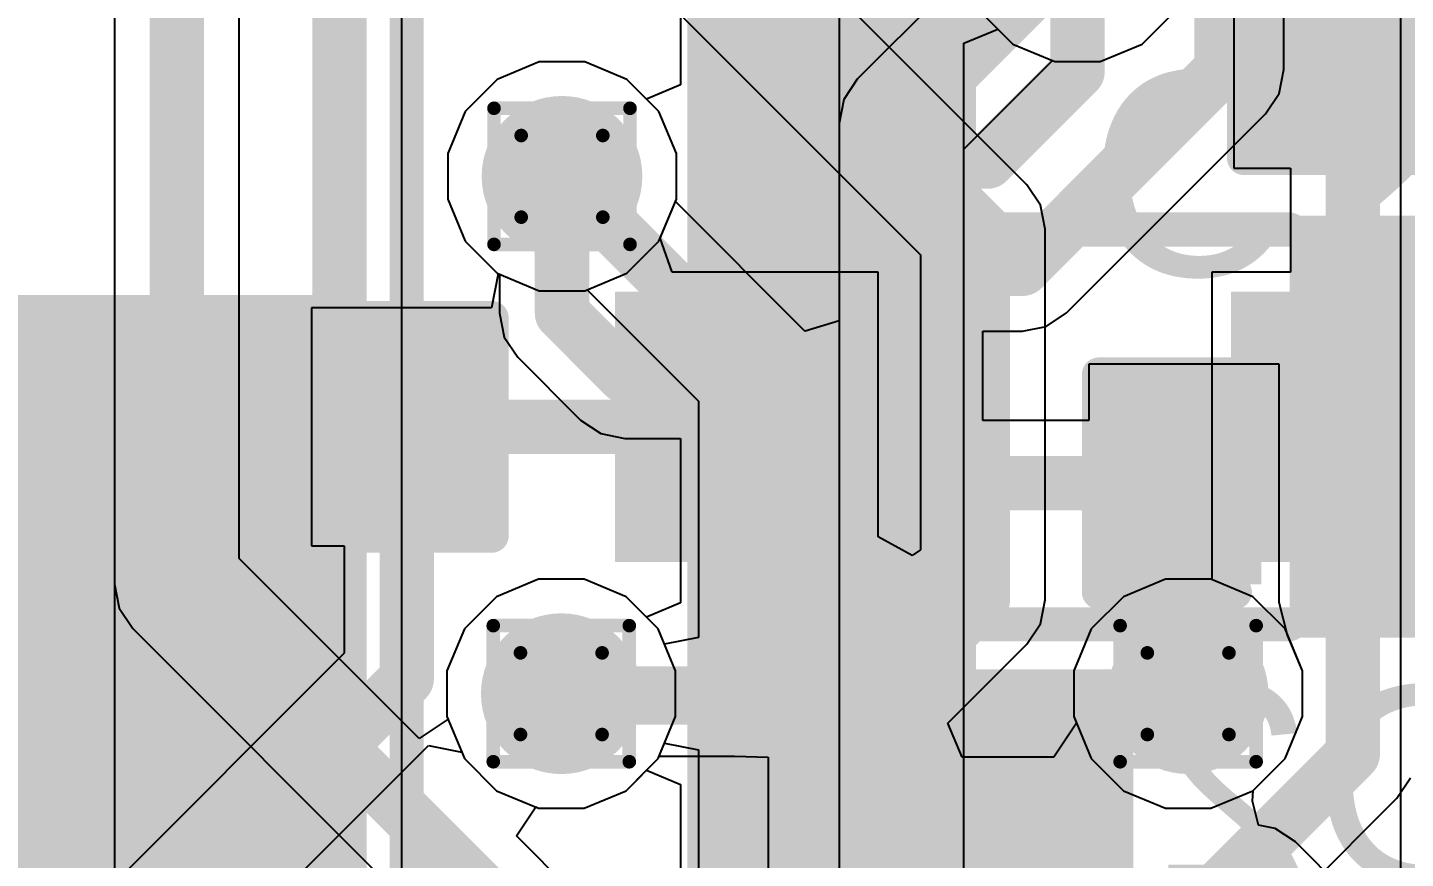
# Model space of a CAD drawing. Header units: inches. Extents: x -6 to 5433, y -4 to 5447.
# Drawn here: x 60.17 to 65.31, y 19.45 to 22.55 of the extents above; entities that cross this region are included whole.
import ezdxf

# ---------------------------------------------------------------- set-up
doc = ezdxf.new("R2010")
doc.units = ezdxf.units.IN
for name, color, linetype in [('Bottom Layer', 5, 'Continuous'), ('Bottom Overlay', 54, 'Continuous'), ('Bottom Paste', 16, 'Continuous'), ('Bottom Solder', 6, 'Continuous'), ('Dimensions', 6, 'Continuous'), ('Drill Drawing', 1, 'Continuous'), ('Ground', 16, 'Continuous'), ('Power', 76, 'Continuous'), ('Top Layer', 1, 'Continuous'), ('Top Overlay', 2, 'Continuous'), ('Top Paste', 8, 'Continuous'), ('Top Solder', 216, 'Continuous'), ('Via Holes', 16, 'Continuous')]:
    doc.layers.add(name, color=color, linetype=linetype)
doc.styles.add('Arial', font='', dxfattribs={"height": 0.2})
doc.styles.get('Arial').set_extended_font_data('Arial')

# ---------------------------------------------------------------- blocks, each defined once
blk = doc.blocks.new('QFN_56__7_7__47')
at = {"layer": 'Top Layer'}
for points in [[(-1.6, 1.6), (1.6, 1.6), (1.6, -1.6), (-1.6, -1.6)], [(-3.8755, 0.3), (-3.0005, 0.3), (-3.0005, 0.1), (-3.8755, 0.1)], [(-3.8755, -0.1), (-3.0005, -0.1), (-3.0005, -0.3), (-3.8755, -0.3)], [(-3.8755, -0.5), (-3.0005, -0.5), (-3.0005, -0.7), (-3.8755, -0.7)], [(-3.8755, -0.9), (-3.0005, -0.9), (-3.0005, -1.1), (-3.8755, -1.1)], [(-3.8755, -1.3), (-3.0005, -1.3), (-3.0005, -1.5), (-3.8755, -1.5)], [(-3.8755, -1.7), (-3.0005, -1.7), (-3.0005, -1.9), (-3.8755, -1.9)], [(-3.8755, -2.1), (-3.0005, -2.1), (-3.0005, -2.3), (-3.8755, -2.3)], [(-3.8755, -2.5), (-3.0005, -2.5), (-3.0005, -2.7), (-3.8755, -2.7)]]:
    blk.add_hatch(color=1, dxfattribs=at).paths.add_polyline_path(points)
at = {"layer": 'Top Paste'}
for points in [[(-1.6, 1.6), (1.6, 1.6), (1.6, -1.6), (-1.6, -1.6)], [(-3.8755, 0.3), (-3.0005, 0.3), (-3.0005, 0.1), (-3.8755, 0.1)], [(-3.8755, -0.1), (-3.0005, -0.1), (-3.0005, -0.3), (-3.8755, -0.3)], [(-3.8755, -0.5), (-3.0005, -0.5), (-3.0005, -0.7), (-3.8755, -0.7)], [(-3.8755, -0.9), (-3.0005, -0.9), (-3.0005, -1.1), (-3.8755, -1.1)], [(-3.8755, -1.3), (-3.0005, -1.3), (-3.0005, -1.5), (-3.8755, -1.5)], [(-3.8755, -1.7), (-3.0005, -1.7), (-3.0005, -1.9), (-3.8755, -1.9)], [(-3.8755, -2.1), (-3.0005, -2.1), (-3.0005, -2.3), (-3.8755, -2.3)], [(-3.8755, -2.5), (-3.0005, -2.5), (-3.0005, -2.7), (-3.8755, -2.7)]]:
    blk.add_hatch(color=8, dxfattribs=at).paths.add_polyline_path(points)
at = {"layer": 'Top Solder'}
for points in [[(-1.7016, 1.7016), (1.7016, 1.7016), (1.7016, -1.7016), (-1.7016, -1.7016)], [(-3.9771, 0.8016), (-2.8989, 0.8016), (-2.8989, 0.3984), (-3.9771, 0.3984)], [(-3.9771, 0.4016), (-2.8989, 0.4016), (-2.8989, -0.0016), (-3.9771, -0.0016)], [(-3.9771, 0.0016), (-2.8989, 0.0016), (-2.8989, -0.4016), (-3.9771, -0.4016)], [(-3.9771, -0.3984), (-2.8989, -0.3984), (-2.8989, -0.8016), (-3.9771, -0.8016)], [(-3.9771, -0.7984), (-2.8989, -0.7984), (-2.8989, -1.2016), (-3.9771, -1.2016)], [(-3.9771, -1.1984), (-2.8989, -1.1984), (-2.8989, -1.6016), (-3.9771, -1.6016)], [(-3.9771, -1.5984), (-2.8989, -1.5984), (-2.8989, -2.0016), (-3.9771, -2.0016)], [(-3.9771, -1.9984), (-2.8989, -1.9984), (-2.8989, -2.4016), (-3.9771, -2.4016)], [(-3.9771, -2.3984), (-2.8989, -2.3984), (-2.8989, -2.8016), (-3.9771, -2.8016)]]:
    blk.add_hatch(color=216, dxfattribs=at).paths.add_polyline_path(points)
blk = doc.blocks.new('R___0402_B_83')
at = {"layer": 'Bottom Layer'}
for points in [[(-0.2413, 0.3175), (-0.2413, -0.3175), (-0.6985, -0.3175), (-0.6985, 0.3175)], [(0.6985, 0.3175), (0.6985, -0.3175), (0.2413, -0.3175), (0.2413, 0.3175)]]:
    blk.add_hatch(color=5, dxfattribs=at).paths.add_polyline_path(points)
at = {"layer": 'Bottom Paste'}
for points in [[(-0.2413, 0.3175), (-0.2413, -0.3175), (-0.6985, -0.3175), (-0.6985, 0.3175)], [(0.6985, 0.3175), (0.6985, -0.3175), (0.2413, -0.3175), (0.2413, 0.3175)]]:
    blk.add_hatch(color=16, dxfattribs=at).paths.add_polyline_path(points)
at = {"layer": 'Bottom Solder'}
for points in [[(-0.1863, 0.3725), (-0.1863, -0.3725), (-0.7535, -0.3725), (-0.7535, 0.3725)], [(0.7535, 0.3725), (0.7535, -0.3725), (0.1863, -0.3725), (0.1863, 0.3725)]]:
    blk.add_hatch(color=6, dxfattribs=at).paths.add_polyline_path(points)
at = {"layer": 'Bottom Overlay'}
for points in [[(-0.7874, -0.4064, 0.127, 0.127, 0), (-0.7874, 0.4064, 0.127, 0.127, 0)], [(0.7874, 0.4064, 0.127, 0.127, 0), (-0.7874, 0.4064, 0.127, 0.127, 0)], [(0.7874, -0.4064, 0.127, 0.127, 0), (0.7874, 0.4064, 0.127, 0.127, 0)], [(0.8128, 0.4318, 0.00323, 0.00323, 0), (-0.8128, 0.4318, 0.00323, 0.00323, 0)], [(0.7874, -0.4064, 0.127, 0.127, 0), (-0.7874, -0.4064, 0.127, 0.127, 0)]]:
    blk.add_lwpolyline(points, format="xyseb", dxfattribs=at)
for points in [[(-0.8191, 0.4064, 0.0635, 0.0635, 1), (-0.7556, 0.4064, 0.0635, 0.0635, 1)], [(-0.8191, 0.4064, 0.0635, 0.0635, 1), (-0.7556, 0.4064, 0.0635, 0.0635, 1)], [(0.7556, 0.4064, 0.0635, 0.0635, 1), (0.8191, 0.4064, 0.0635, 0.0635, 1)], [(0.7556, 0.4064, 0.0635, 0.0635, 1), (0.8191, 0.4064, 0.0635, 0.0635, 1)], [(-0.8136, 0.4318, 0.00161, 0.00161, 1), (-0.812, 0.4318, 0.00161, 0.00161, 1)], [(0.812, 0.4318, 0.00161, 0.00161, 1), (0.8136, 0.4318, 0.00161, 0.00161, 1)], [(-0.8191, -0.4064, 0.0635, 0.0635, 1), (-0.7556, -0.4064, 0.0635, 0.0635, 1)], [(-0.8191, -0.4064, 0.0635, 0.0635, 1), (-0.7556, -0.4064, 0.0635, 0.0635, 1)], [(0.7556, -0.4064, 0.0635, 0.0635, 1), (0.8191, -0.4064, 0.0635, 0.0635, 1)], [(0.7556, -0.4064, 0.0635, 0.0635, 1), (0.8191, -0.4064, 0.0635, 0.0635, 1)]]:
    blk.add_lwpolyline(points, format="xyseb", close=True, dxfattribs=at)
blk = doc.blocks.new('SOD_323_B_166')
at = {"layer": 'Bottom Layer'}
for points in [[(-0.75, -0.45), (-1.55, -0.45), (-1.55, 0.45), (-0.75, 0.45)], [(1.55, -0.45), (0.75, -0.45), (0.75, 0.45), (1.55, 0.45)]]:
    blk.add_hatch(color=5, dxfattribs=at).paths.add_polyline_path(points)
at = {"layer": 'Bottom Overlay'}
for points in [[(-2.0055, 0.4819), (-0.9133, 0.4819), (-0.9133, 0.7867), (-2.0055, 0.7867)], [(-2.0055, -0.5087), (-1.5737, -0.5087), (-1.5737, 0.5073), (-2.0055, 0.5073)], [(-2.0055, -0.7881), (-0.9133, -0.7881), (-0.9133, -0.4833), (-2.0055, -0.4833)]]:
    blk.add_hatch(color=54, dxfattribs=at).paths.add_polyline_path(points)
at = {"layer": 'Bottom Paste'}
for points in [[(-0.75, -0.45), (-1.55, -0.45), (-1.55, 0.45), (-0.75, 0.45)], [(1.55, -0.45), (0.75, -0.45), (0.75, 0.45), (1.55, 0.45)]]:
    blk.add_hatch(color=16, dxfattribs=at).paths.add_polyline_path(points)
at = {"layer": 'Bottom Solder'}
for points in [[(-0.695, -0.505), (-1.605, -0.505), (-1.605, 0.505), (-0.695, 0.505)], [(1.605, -0.505), (0.695, -0.505), (0.695, 0.505), (1.605, 0.505)]]:
    blk.add_hatch(color=6, dxfattribs=at).paths.add_polyline_path(points)
at = {"layer": 'Bottom Overlay'}
for points in [[(0.9398, 0.7366, 0.127, 0.127, 0), (-0.9144, 0.7366, 0.127, 0.127, 0)], [(0.9398, 0.5588, 0.127, 0.127, 0), (0.9398, 0.7366, 0.127, 0.127, 0)], [(0.9398, -0.7366, 0.127, 0.127, 0), (0.9398, -0.5588, 0.127, 0.127, 0)], [(0.9398, -0.7366, 0.127, 0.127, 0), (-0.9144, -0.7366, 0.127, 0.127, 0)]]:
    blk.add_lwpolyline(points, format="xyseb", dxfattribs=at)
for points in [[(-0.9461, 0.7366, 0.0635, 0.0635, 1), (-0.8827, 0.7366, 0.0635, 0.0635, 1)], [(0.908, 0.7366, 0.0635, 0.0635, 1), (0.9715, 0.7366, 0.0635, 0.0635, 1)], [(0.908, 0.7366, 0.0635, 0.0635, 1), (0.9715, 0.7366, 0.0635, 0.0635, 1)], [(0.908, 0.5588, 0.0635, 0.0635, 1), (0.9715, 0.5588, 0.0635, 0.0635, 1)], [(0.908, -0.5588, 0.0635, 0.0635, 1), (0.9715, -0.5588, 0.0635, 0.0635, 1)], [(-0.9461, -0.7366, 0.0635, 0.0635, 1), (-0.8827, -0.7366, 0.0635, 0.0635, 1)], [(0.908, -0.7366, 0.0635, 0.0635, 1), (0.9715, -0.7366, 0.0635, 0.0635, 1)], [(0.908, -0.7366, 0.0635, 0.0635, 1), (0.9715, -0.7366, 0.0635, 0.0635, 1)]]:
    blk.add_lwpolyline(points, format="xyseb", close=True, dxfattribs=at)
blk = doc.blocks.new('SOD_323_B_167')
at = {"layer": 'Bottom Layer'}
for points in [[(-0.75, -0.45), (-1.55, -0.45), (-1.55, 0.45), (-0.75, 0.45)], [(1.55, -0.45), (0.75, -0.45), (0.75, 0.45), (1.55, 0.45)]]:
    blk.add_hatch(color=5, dxfattribs=at).paths.add_polyline_path(points)
at = {"layer": 'Bottom Overlay'}
for points in [[(-2.0066, 0.482), (-0.9144, 0.482), (-0.9144, 0.7868), (-2.0066, 0.7868)], [(-2.0066, -0.5086), (-1.5748, -0.5086), (-1.5748, 0.5074), (-2.0066, 0.5074)], [(-2.0066, -0.788), (-0.9144, -0.788), (-0.9144, -0.4832), (-2.0066, -0.4832)]]:
    blk.add_hatch(color=54, dxfattribs=at).paths.add_polyline_path(points)
at = {"layer": 'Bottom Paste'}
for points in [[(-0.75, -0.45), (-1.55, -0.45), (-1.55, 0.45), (-0.75, 0.45)], [(1.55, -0.45), (0.75, -0.45), (0.75, 0.45), (1.55, 0.45)]]:
    blk.add_hatch(color=16, dxfattribs=at).paths.add_polyline_path(points)
at = {"layer": 'Bottom Solder'}
for points in [[(-0.695, -0.505), (-1.605, -0.505), (-1.605, 0.505), (-0.695, 0.505)], [(1.605, -0.505), (0.695, -0.505), (0.695, 0.505), (1.605, 0.505)]]:
    blk.add_hatch(color=6, dxfattribs=at).paths.add_polyline_path(points)
at = {"layer": 'Bottom Overlay'}
for points in [[(0.9398, 0.7366, 0.127, 0.127, 0), (-0.9144, 0.7366, 0.127, 0.127, 0)], [(0.9398, 0.7366, 0.127, 0.127, 0), (0.9398, 0.5588, 0.127, 0.127, 0)], [(0.9398, -0.5588, 0.127, 0.127, 0), (0.9398, -0.7366, 0.127, 0.127, 0)], [(0.9398, -0.7366, 0.127, 0.127, 0), (-0.9144, -0.7366, 0.127, 0.127, 0)]]:
    blk.add_lwpolyline(points, format="xyseb", dxfattribs=at)
for points in [[(-0.9461, 0.7366, 0.0635, 0.0635, 1), (-0.8827, 0.7366, 0.0635, 0.0635, 1)], [(0.908, 0.7366, 0.0635, 0.0635, 1), (0.9715, 0.7366, 0.0635, 0.0635, 1)], [(0.908, 0.7366, 0.0635, 0.0635, 1), (0.9715, 0.7366, 0.0635, 0.0635, 1)], [(0.908, 0.5588, 0.0635, 0.0635, 1), (0.9715, 0.5588, 0.0635, 0.0635, 1)], [(0.908, -0.5588, 0.0635, 0.0635, 1), (0.9715, -0.5588, 0.0635, 0.0635, 1)], [(-0.9461, -0.7366, 0.0635, 0.0635, 1), (-0.8827, -0.7366, 0.0635, 0.0635, 1)], [(0.908, -0.7366, 0.0635, 0.0635, 1), (0.9715, -0.7366, 0.0635, 0.0635, 1)], [(0.908, -0.7366, 0.0635, 0.0635, 1), (0.9715, -0.7366, 0.0635, 0.0635, 1)]]:
    blk.add_lwpolyline(points, format="xyseb", close=True, dxfattribs=at)
blk = doc.blocks.new('____0402_210')
at = {"layer": 'Top Layer'}
for points in [[(-0.6985, -0.3175), (-0.6985, 0.3175), (-0.2413, 0.3175), (-0.2413, -0.3175)], [(0.2413, -0.3175), (0.2413, 0.3175), (0.6985, 0.3175), (0.6985, -0.3175)]]:
    blk.add_hatch(color=1, dxfattribs=at).paths.add_polyline_path(points)
at = {"layer": 'Top Paste'}
for points in [[(-0.6985, -0.3175), (-0.6985, 0.3175), (-0.2413, 0.3175), (-0.2413, -0.3175)], [(0.2413, -0.3175), (0.2413, 0.3175), (0.6985, 0.3175), (0.6985, -0.3175)]]:
    blk.add_hatch(color=8, dxfattribs=at).paths.add_polyline_path(points)
at = {"layer": 'Top Solder'}
for points in [[(-0.7585, -0.3775), (-0.7585, 0.3775), (-0.1813, 0.3775), (-0.1813, -0.3775)], [(0.1813, -0.3775), (0.1813, 0.3775), (0.7585, 0.3775), (0.7585, -0.3775)]]:
    blk.add_hatch(color=216, dxfattribs=at).paths.add_polyline_path(points)
at = {"layer": 'Top Overlay'}
for points in [[(-0.2794, 0.4064, 0.127, 0.127, 0), (-0.7874, 0.4064, 0.127, 0.127, 0)], [(-0.7874, 0.4064, 0.127, 0.127, 0), (-0.7874, -0.4064, 0.127, 0.127, 0)], [(0.7874, 0.4064, 0.127, 0.127, 0), (0.2794, 0.4064, 0.127, 0.127, 0)], [(0.7874, 0.4064, 0.127, 0.127, 0), (0.7874, -0.4064, 0.127, 0.127, 0)], [(-0.2794, -0.4064, 0.127, 0.127, 0), (-0.7874, -0.4064, 0.127, 0.127, 0)], [(0.7874, -0.4064, 0.127, 0.127, 0), (0.2794, -0.4064, 0.127, 0.127, 0)]]:
    blk.add_lwpolyline(points, format="xyseb", dxfattribs=at)
for points in [[(-0.8191, 0.4064, 0.0635, 0.0635, 1), (-0.7556, 0.4064, 0.0635, 0.0635, 1)], [(-0.8191, 0.4064, 0.0635, 0.0635, 1), (-0.7556, 0.4064, 0.0635, 0.0635, 1)], [(-0.3111, 0.4064, 0.0635, 0.0635, 1), (-0.2477, 0.4064, 0.0635, 0.0635, 1)], [(0.2477, 0.4064, 0.0635, 0.0635, 1), (0.3111, 0.4064, 0.0635, 0.0635, 1)], [(0.7556, 0.4064, 0.0635, 0.0635, 1), (0.8191, 0.4064, 0.0635, 0.0635, 1)], [(0.7556, 0.4064, 0.0635, 0.0635, 1), (0.8191, 0.4064, 0.0635, 0.0635, 1)], [(-0.8191, -0.4064, 0.0635, 0.0635, 1), (-0.7556, -0.4064, 0.0635, 0.0635, 1)], [(-0.8191, -0.4064, 0.0635, 0.0635, 1), (-0.7556, -0.4064, 0.0635, 0.0635, 1)], [(-0.3111, -0.4064, 0.0635, 0.0635, 1), (-0.2477, -0.4064, 0.0635, 0.0635, 1)], [(0.2477, -0.4064, 0.0635, 0.0635, 1), (0.3111, -0.4064, 0.0635, 0.0635, 1)], [(0.7556, -0.4064, 0.0635, 0.0635, 1), (0.8191, -0.4064, 0.0635, 0.0635, 1)], [(0.7556, -0.4064, 0.0635, 0.0635, 1), (0.8191, -0.4064, 0.0635, 0.0635, 1)]]:
    blk.add_lwpolyline(points, format="xyseb", close=True, dxfattribs=at)
blk = doc.blocks.new('____0402_B_213')
at = {"layer": 'Bottom Layer'}
for points in [[(-0.2413, 0.3175), (-0.2413, -0.3175), (-0.6985, -0.3175), (-0.6985, 0.3175)], [(0.6985, 0.3175), (0.6985, -0.3175), (0.2413, -0.3175), (0.2413, 0.3175)]]:
    blk.add_hatch(color=5, dxfattribs=at).paths.add_polyline_path(points)
at = {"layer": 'Bottom Paste'}
for points in [[(-0.2413, 0.3175), (-0.2413, -0.3175), (-0.6985, -0.3175), (-0.6985, 0.3175)], [(0.6985, 0.3175), (0.6985, -0.3175), (0.2413, -0.3175), (0.2413, 0.3175)]]:
    blk.add_hatch(color=16, dxfattribs=at).paths.add_polyline_path(points)
at = {"layer": 'Bottom Solder'}
for points in [[(-0.1813, 0.3775), (-0.1813, -0.3775), (-0.7585, -0.3775), (-0.7585, 0.3775)], [(0.7585, 0.3775), (0.7585, -0.3775), (0.1813, -0.3775), (0.1813, 0.3775)]]:
    blk.add_hatch(color=6, dxfattribs=at).paths.add_polyline_path(points)
at = {"layer": 'Bottom Overlay'}
for points in [[(-0.2794, 0.4064, 0.127, 0.127, 0), (-0.7874, 0.4064, 0.127, 0.127, 0)], [(-0.7874, 0.4064, 0.127, 0.127, 0), (-0.7874, -0.4064, 0.127, 0.127, 0)], [(0.7874, 0.4064, 0.127, 0.127, 0), (0.2794, 0.4064, 0.127, 0.127, 0)], [(0.7874, 0.4064, 0.127, 0.127, 0), (0.7874, -0.4064, 0.127, 0.127, 0)], [(-0.2794, -0.4064, 0.127, 0.127, 0), (-0.7874, -0.4064, 0.127, 0.127, 0)], [(0.7874, -0.4064, 0.127, 0.127, 0), (0.2794, -0.4064, 0.127, 0.127, 0)]]:
    blk.add_lwpolyline(points, format="xyseb", dxfattribs=at)
for points in [[(-0.8191, 0.4064, 0.0635, 0.0635, 1), (-0.7556, 0.4064, 0.0635, 0.0635, 1)], [(-0.8191, 0.4064, 0.0635, 0.0635, 1), (-0.7556, 0.4064, 0.0635, 0.0635, 1)], [(-0.3111, 0.4064, 0.0635, 0.0635, 1), (-0.2477, 0.4064, 0.0635, 0.0635, 1)], [(0.2477, 0.4064, 0.0635, 0.0635, 1), (0.3111, 0.4064, 0.0635, 0.0635, 1)], [(0.7556, 0.4064, 0.0635, 0.0635, 1), (0.8191, 0.4064, 0.0635, 0.0635, 1)], [(0.7556, 0.4064, 0.0635, 0.0635, 1), (0.8191, 0.4064, 0.0635, 0.0635, 1)], [(-0.8191, -0.4064, 0.0635, 0.0635, 1), (-0.7556, -0.4064, 0.0635, 0.0635, 1)], [(-0.8191, -0.4064, 0.0635, 0.0635, 1), (-0.7556, -0.4064, 0.0635, 0.0635, 1)], [(-0.3111, -0.4064, 0.0635, 0.0635, 1), (-0.2477, -0.4064, 0.0635, 0.0635, 1)], [(0.2477, -0.4064, 0.0635, 0.0635, 1), (0.3111, -0.4064, 0.0635, 0.0635, 1)], [(0.7556, -0.4064, 0.0635, 0.0635, 1), (0.8191, -0.4064, 0.0635, 0.0635, 1)], [(0.7556, -0.4064, 0.0635, 0.0635, 1), (0.8191, -0.4064, 0.0635, 0.0635, 1)]]:
    blk.add_lwpolyline(points, format="xyseb", close=True, dxfattribs=at)

msp = doc.modelspace()

# ---------------------------------------------------------------- hatches: boundary and pattern name
at = {"layer": 'Bottom Layer'}
h = msp.add_hatch(color=5, dxfattribs=at)
edge = h.paths.add_edge_path()
edge.add_arc((62.1632, 21.9964), 0.3, 0, 360)
h = msp.add_hatch(color=5, dxfattribs=at)
edge = h.paths.add_edge_path()
edge.add_arc((62.1605, 20.0654), 0.3, 0, 360)
h = msp.add_hatch(color=5, dxfattribs=at)
edge = h.paths.add_edge_path()
edge.add_arc((64.5016, 20.0654), 0.3, 0, 360)
at = {"layer": 'Ground'}
h = msp.add_hatch(color=16, dxfattribs=at)
edge = h.paths.add_edge_path()
edge.add_arc((62.1632, 21.9964), 0.3, 0, 360)
h = msp.add_hatch(color=16, dxfattribs=at)
edge = h.paths.add_edge_path()
edge.add_arc((62.1605, 20.0654), 0.3, 0, 360)
h = msp.add_hatch(color=16, dxfattribs=at)
edge = h.paths.add_edge_path()
edge.add_arc((64.5016, 20.0654), 0.3, 0, 360)
at = {"layer": 'Power'}
h = msp.add_hatch(color=76, dxfattribs=at)
edge = h.paths.add_edge_path()
edge.add_arc((62.1632, 21.9964), 0.3, 0, 360)
h = msp.add_hatch(color=76, dxfattribs=at)
edge = h.paths.add_edge_path()
edge.add_arc((62.1605, 20.0654), 0.3, 0, 360)
h = msp.add_hatch(color=76, dxfattribs=at)
edge = h.paths.add_edge_path()
edge.add_arc((64.5016, 20.0654), 0.3, 0, 360)
at = {"layer": 'Top Layer'}
h = msp.add_hatch(color=1, dxfattribs=at)
edge = h.paths.add_edge_path()
edge.add_arc((62.1632, 21.9964), 0.3, 0, 360)
h = msp.add_hatch(color=1, dxfattribs=at)
edge = h.paths.add_edge_path()
edge.add_arc((62.1605, 20.0654), 0.3, 0, 360)
h = msp.add_hatch(color=1, dxfattribs=at)
edge = h.paths.add_edge_path()
edge.add_arc((64.5016, 20.0654), 0.3, 0, 360)
at = {"layer": 'Via Holes'}
h = msp.add_hatch(color=7, dxfattribs=at)
edge = h.paths.add_edge_path()
edge.add_arc((62.1632, 21.9964), 0.15, 0, 360)
h = msp.add_hatch(color=7, dxfattribs=at)
edge = h.paths.add_edge_path()
edge.add_arc((62.1605, 20.0654), 0.15, 0, 360)
h = msp.add_hatch(color=7, dxfattribs=at)
edge = h.paths.add_edge_path()
edge.add_arc((64.5016, 20.0654), 0.15, 0, 360)

# ---------------------------------------------------------------- linework, layer by layer
at = {"layer": 'Bottom Layer'}
for p, q in [((63.8998, 21.9644), (59.7828, 26.0814)), ((59.3849, 25.82), (63.502, 21.703)), ((64.6721, 22.7376), (64.6721, 22.0264)), ((63.7265, 22.6101), (63.8466, 22.4899)), ((64.3304, 22.4899), (64.4505, 22.6101)), ((63.8466, 22.4899), (64.0036, 22.4249)), ((64.1734, 22.4249), (64.3304, 22.4899)), ((62.0782, 22.4234), (61.9213, 22.3584)), ((62.2481, 22.4234), (62.0782, 22.4234)), ((62.405, 22.3584), (62.2481, 22.4234)), ((64.0036, 22.4249), (64.1734, 22.4249)), ((61.9213, 22.3584), (61.8012, 22.2383)), ((62.5251, 22.2383), (62.405, 22.3584)), ((61.8012, 22.2383), (61.7362, 22.0813)), ((62.5902, 22.0813), (62.5251, 22.2383)), ((61.7362, 22.0813), (61.7362, 21.9115)), ((62.5902, 21.9115), (62.5902, 22.0813)), ((64.6721, 22.0264), (64.8835, 22.0264)), ((64.8835, 22.0264), (64.8835, 21.6384)), ((63.9504, 21.8887), (63.8998, 21.9644)), ((61.7362, 21.9115), (61.8012, 21.7545)), ((62.5296, 21.7654), (62.5902, 21.9115)), ((63.9681, 21.7995), (63.9504, 21.8887)), ((63.9681, 20.4155), (63.9681, 21.7995)), ((61.8012, 21.7545), (61.9213, 21.6344)), ((62.5749, 21.6384), (62.5296, 21.7654)), ((63.502, 21.703), (63.502, 20.602)), ((61.9249, 21.6329), (61.8997, 21.5059)), ((61.9213, 21.6344), (61.9249, 21.6329)), ((63.3436, 21.6384), (62.5749, 21.6384)), ((63.3436, 20.6505), (63.3436, 21.6384)), ((64.8835, 21.6384), (64.5896, 21.6384)), ((64.5896, 21.6384), (64.5896, 20.4945)), ((61.8997, 21.5059), (61.2276, 21.5059)), ((61.2276, 21.5059), (61.2276, 20.6169)), ((63.4706, 20.5816), (63.3436, 20.6505)), ((61.2276, 20.6169), (61.3502, 20.6169)), ((61.3502, 20.6169), (61.3502, 20.2172)), ((63.502, 20.602), (63.4706, 20.5816)), ((64.4167, 20.4924), (64.2597, 20.4274)), ((64.5865, 20.4924), (64.4167, 20.4924)), ((64.5896, 20.4945), (64.5865, 20.4924)), ((63.9504, 20.3263), (63.9681, 20.4155)), ((64.2597, 20.4274), (64.1396, 20.3073)), ((63.8998, 20.2507), (63.9504, 20.3263)), ((64.1396, 20.3073), (64.0746, 20.1504)), ((63.6046, 19.9554), (63.8998, 20.2507)), ((61.3502, 20.2172), (60.435, 19.302)), ((64.0746, 20.1504), (64.0746, 19.9805)), ((64.0746, 19.9805), (64.085, 19.9554)), ((63.6572, 19.8284), (63.6046, 19.9554)), ((64.085, 19.9554), (64.0001, 19.8284)), ((60.6963, 18.9041), (61.6642, 19.872)), ((61.6642, 19.872), (61.7887, 19.8472)), ((61.7887, 19.8472), (61.7985, 19.8236)), ((61.7985, 19.8236), (61.9186, 19.7034)), ((62.4024, 19.7034), (62.5225, 19.8236)), ((62.5225, 19.8236), (62.5261, 19.8323)), ((62.5261, 19.8323), (62.8076, 19.8323)), ((62.8076, 19.8323), (62.9329, 19.8284)), ((62.9329, 19.8284), (62.9329, 19.7053)), ((64.0001, 19.8284), (63.6572, 19.8284)), ((65.2814, 19.6752), (65.332, 19.7509)), ((61.9186, 19.7034), (62.0756, 19.6384)), ((62.2454, 19.6384), (62.4024, 19.7034)), ((62.9329, 19.7053), (62.9329, 18.7744)), ((64.7428, 19.1366), (65.2814, 19.6752)), ((62.0756, 19.6384), (62.2454, 19.6384))]:
    msp.add_line(p, q, dxfattribs=at)
for points in [[(59.5498, 25.9848, 0.2032, 0.2032, 0), (63.735, 21.7995, 0.2032, 0.2032, 0)], [(65.1166, 21.0614, 0.2032, 0.2032, 0), (65.1166, 22.382, 0.2032, 0.2032, 0)], [(63.735, 20.4155, 0.2032, 0.2032, 0), (63.735, 21.7995, 0.2032, 0.2032, 0)], [(61.5832, 21.0614, 0.2032, 0.2032, 0), (62.9944, 21.0614, 0.2032, 0.2032, 0)], [(61.5832, 20.1207, 0.2032, 0.2032, 0), (61.5832, 21.0614, 0.2032, 0.2032, 0)], [(65.1166, 19.8401, 0.2032, 0.2032, 0), (65.1166, 21.0614, 0.2032, 0.2032, 0)], [(63.385, 20.0654, 0.2032, 0.2032, 0), (63.735, 20.4155, 0.2032, 0.2032, 0)], [(60.5315, 19.0689, 0.2032, 0.2032, 0), (61.5832, 20.1207, 0.2032, 0.2032, 0)], [(62.1605, 20.0654, 0.2032, 0.2032, 0), (63.385, 20.0654, 0.2032, 0.2032, 0)], [(64.578, 19.3014, 0.2032, 0.2032, 0), (65.1166, 19.8401, 0.2032, 0.2032, 0)]]:
    msp.add_lwpolyline(points, format="xyseb", dxfattribs=at)
for points in [[(65.0658, 22.382, 0.1016, 0.1016, 1), (65.1674, 22.382, 0.1016, 0.1016, 1)], [(63.6842, 21.7995, 0.1016, 0.1016, 1), (63.7858, 21.7995, 0.1016, 0.1016, 1)], [(63.6842, 21.7995, 0.1016, 0.1016, 1), (63.7858, 21.7995, 0.1016, 0.1016, 1)], [(61.5324, 21.0614, 0.1016, 0.1016, 1), (61.634, 21.0614, 0.1016, 0.1016, 1)], [(61.5324, 21.0614, 0.1016, 0.1016, 1), (61.634, 21.0614, 0.1016, 0.1016, 1)], [(62.9436, 21.0614, 0.1016, 0.1016, 1), (63.0452, 21.0614, 0.1016, 0.1016, 1)], [(65.0658, 21.0614, 0.1016, 0.1016, 1), (65.1674, 21.0614, 0.1016, 0.1016, 1)], [(65.0658, 21.0614, 0.1016, 0.1016, 1), (65.1674, 21.0614, 0.1016, 0.1016, 1)], [(63.6842, 20.4155, 0.1016, 0.1016, 1), (63.7858, 20.4155, 0.1016, 0.1016, 1)], [(63.6842, 20.4155, 0.1016, 0.1016, 1), (63.7858, 20.4155, 0.1016, 0.1016, 1)], [(61.5324, 20.1207, 0.1016, 0.1016, 1), (61.634, 20.1207, 0.1016, 0.1016, 1)], [(61.5324, 20.1207, 0.1016, 0.1016, 1), (61.634, 20.1207, 0.1016, 0.1016, 1)], [(62.1097, 20.0654, 0.1016, 0.1016, 1), (62.2113, 20.0654, 0.1016, 0.1016, 1)], [(63.3342, 20.0654, 0.1016, 0.1016, 1), (63.4358, 20.0654, 0.1016, 0.1016, 1)], [(63.3342, 20.0654, 0.1016, 0.1016, 1), (63.4358, 20.0654, 0.1016, 0.1016, 1)], [(65.0658, 19.8401, 0.1016, 0.1016, 1), (65.1674, 19.8401, 0.1016, 0.1016, 1)], [(65.0658, 19.8401, 0.1016, 0.1016, 1), (65.1674, 19.8401, 0.1016, 0.1016, 1)]]:
    msp.add_lwpolyline(points, format="xyseb", close=True, dxfattribs=at)
at = {"layer": 'Dimensions'}
msp.add_lwpolyline([(61.5832, 0.9965, 0.127, 0.127, 0), (61.5832, 29.995, 0.127, 0.127, 0)], format="xyseb", dxfattribs=at)
at = {"layer": 'Drill Drawing'}
for points in [[(61.9092, 22.2504, 0.0508, 0.0508, 0), (62.4172, 22.2504, 0.0508, 0.0508, 0)], [(61.9092, 21.7424, 0.0508, 0.0508, 0), (61.9092, 22.2504, 0.0508, 0.0508, 0)], [(62.4172, 21.7424, 0.0508, 0.0508, 0), (62.4172, 22.2504, 0.0508, 0.0508, 0)], [(62.0108, 22.1488, 0.0508, 0.0508, 0), (62.3156, 22.1488, 0.0508, 0.0508, 0)], [(62.0108, 21.844, 0.0508, 0.0508, 0), (62.0108, 22.1488, 0.0508, 0.0508, 0)], [(62.3156, 21.844, 0.0508, 0.0508, 0), (62.3156, 22.1488, 0.0508, 0.0508, 0)], [(62.0108, 21.844, 0.0508, 0.0508, 0), (62.3156, 21.844, 0.0508, 0.0508, 0)], [(61.9092, 21.7424, 0.0508, 0.0508, 0), (62.4172, 21.7424, 0.0508, 0.0508, 0)], [(61.9065, 20.3194, 0.0508, 0.0508, 0), (62.4145, 20.3194, 0.0508, 0.0508, 0)], [(61.9065, 19.8114, 0.0508, 0.0508, 0), (61.9065, 20.3194, 0.0508, 0.0508, 0)], [(62.4145, 19.8114, 0.0508, 0.0508, 0), (62.4145, 20.3194, 0.0508, 0.0508, 0)], [(64.2476, 20.3194, 0.0508, 0.0508, 0), (64.7556, 20.3194, 0.0508, 0.0508, 0)], [(64.2476, 19.8114, 0.0508, 0.0508, 0), (64.2476, 20.3194, 0.0508, 0.0508, 0)], [(64.7556, 19.8114, 0.0508, 0.0508, 0), (64.7556, 20.3194, 0.0508, 0.0508, 0)], [(62.0081, 20.2178, 0.0508, 0.0508, 0), (62.3129, 20.2178, 0.0508, 0.0508, 0)], [(62.0081, 19.913, 0.0508, 0.0508, 0), (62.0081, 20.2178, 0.0508, 0.0508, 0)], [(62.3129, 19.913, 0.0508, 0.0508, 0), (62.3129, 20.2178, 0.0508, 0.0508, 0)], [(64.3492, 20.2178, 0.0508, 0.0508, 0), (64.654, 20.2178, 0.0508, 0.0508, 0)], [(64.3492, 19.913, 0.0508, 0.0508, 0), (64.3492, 20.2178, 0.0508, 0.0508, 0)], [(64.654, 19.913, 0.0508, 0.0508, 0), (64.654, 20.2178, 0.0508, 0.0508, 0)], [(62.0081, 19.913, 0.0508, 0.0508, 0), (62.3129, 19.913, 0.0508, 0.0508, 0)], [(64.3492, 19.913, 0.0508, 0.0508, 0), (64.654, 19.913, 0.0508, 0.0508, 0)], [(61.9065, 19.8114, 0.0508, 0.0508, 0), (62.4145, 19.8114, 0.0508, 0.0508, 0)], [(64.2476, 19.8114, 0.0508, 0.0508, 0), (64.7556, 19.8114, 0.0508, 0.0508, 0)]]:
    msp.add_lwpolyline(points, format="xyseb", dxfattribs=at)
for points in [[(61.8965, 22.2504, 0.0254, 0.0254, 1), (61.9219, 22.2504, 0.0254, 0.0254, 1)], [(61.8965, 22.2504, 0.0254, 0.0254, 1), (61.9219, 22.2504, 0.0254, 0.0254, 1)], [(62.4045, 22.2504, 0.0254, 0.0254, 1), (62.4299, 22.2504, 0.0254, 0.0254, 1)], [(62.4045, 22.2504, 0.0254, 0.0254, 1), (62.4299, 22.2504, 0.0254, 0.0254, 1)], [(61.9981, 22.1488, 0.0254, 0.0254, 1), (62.0235, 22.1488, 0.0254, 0.0254, 1)], [(61.9981, 22.1488, 0.0254, 0.0254, 1), (62.0235, 22.1488, 0.0254, 0.0254, 1)], [(62.3029, 22.1488, 0.0254, 0.0254, 1), (62.3283, 22.1488, 0.0254, 0.0254, 1)], [(62.3029, 22.1488, 0.0254, 0.0254, 1), (62.3283, 22.1488, 0.0254, 0.0254, 1)], [(61.9981, 21.844, 0.0254, 0.0254, 1), (62.0235, 21.844, 0.0254, 0.0254, 1)], [(61.9981, 21.844, 0.0254, 0.0254, 1), (62.0235, 21.844, 0.0254, 0.0254, 1)], [(62.3029, 21.844, 0.0254, 0.0254, 1), (62.3283, 21.844, 0.0254, 0.0254, 1)], [(62.3029, 21.844, 0.0254, 0.0254, 1), (62.3283, 21.844, 0.0254, 0.0254, 1)], [(61.8965, 21.7424, 0.0254, 0.0254, 1), (61.9219, 21.7424, 0.0254, 0.0254, 1)], [(61.8965, 21.7424, 0.0254, 0.0254, 1), (61.9219, 21.7424, 0.0254, 0.0254, 1)], [(62.4045, 21.7424, 0.0254, 0.0254, 1), (62.4299, 21.7424, 0.0254, 0.0254, 1)], [(62.4045, 21.7424, 0.0254, 0.0254, 1), (62.4299, 21.7424, 0.0254, 0.0254, 1)], [(61.8938, 20.3194, 0.0254, 0.0254, 1), (61.9192, 20.3194, 0.0254, 0.0254, 1)], [(61.8938, 20.3194, 0.0254, 0.0254, 1), (61.9192, 20.3194, 0.0254, 0.0254, 1)], [(62.4018, 20.3194, 0.0254, 0.0254, 1), (62.4272, 20.3194, 0.0254, 0.0254, 1)], [(62.4018, 20.3194, 0.0254, 0.0254, 1), (62.4272, 20.3194, 0.0254, 0.0254, 1)], [(64.2349, 20.3194, 0.0254, 0.0254, 1), (64.2603, 20.3194, 0.0254, 0.0254, 1)], [(64.2349, 20.3194, 0.0254, 0.0254, 1), (64.2603, 20.3194, 0.0254, 0.0254, 1)], [(64.7429, 20.3194, 0.0254, 0.0254, 1), (64.7683, 20.3194, 0.0254, 0.0254, 1)], [(64.7429, 20.3194, 0.0254, 0.0254, 1), (64.7683, 20.3194, 0.0254, 0.0254, 1)], [(61.9954, 20.2178, 0.0254, 0.0254, 1), (62.0208, 20.2178, 0.0254, 0.0254, 1)], [(61.9954, 20.2178, 0.0254, 0.0254, 1), (62.0208, 20.2178, 0.0254, 0.0254, 1)], [(62.3002, 20.2178, 0.0254, 0.0254, 1), (62.3256, 20.2178, 0.0254, 0.0254, 1)], [(62.3002, 20.2178, 0.0254, 0.0254, 1), (62.3256, 20.2178, 0.0254, 0.0254, 1)], [(64.3365, 20.2178, 0.0254, 0.0254, 1), (64.3619, 20.2178, 0.0254, 0.0254, 1)], [(64.3365, 20.2178, 0.0254, 0.0254, 1), (64.3619, 20.2178, 0.0254, 0.0254, 1)], [(64.6413, 20.2178, 0.0254, 0.0254, 1), (64.6667, 20.2178, 0.0254, 0.0254, 1)], [(64.6413, 20.2178, 0.0254, 0.0254, 1), (64.6667, 20.2178, 0.0254, 0.0254, 1)], [(61.9954, 19.913, 0.0254, 0.0254, 1), (62.0208, 19.913, 0.0254, 0.0254, 1)], [(61.9954, 19.913, 0.0254, 0.0254, 1), (62.0208, 19.913, 0.0254, 0.0254, 1)], [(62.3002, 19.913, 0.0254, 0.0254, 1), (62.3256, 19.913, 0.0254, 0.0254, 1)], [(62.3002, 19.913, 0.0254, 0.0254, 1), (62.3256, 19.913, 0.0254, 0.0254, 1)], [(64.3365, 19.913, 0.0254, 0.0254, 1), (64.3619, 19.913, 0.0254, 0.0254, 1)], [(64.3365, 19.913, 0.0254, 0.0254, 1), (64.3619, 19.913, 0.0254, 0.0254, 1)], [(64.6413, 19.913, 0.0254, 0.0254, 1), (64.6667, 19.913, 0.0254, 0.0254, 1)], [(64.6413, 19.913, 0.0254, 0.0254, 1), (64.6667, 19.913, 0.0254, 0.0254, 1)], [(61.8938, 19.8114, 0.0254, 0.0254, 1), (61.9192, 19.8114, 0.0254, 0.0254, 1)], [(61.8938, 19.8114, 0.0254, 0.0254, 1), (61.9192, 19.8114, 0.0254, 0.0254, 1)], [(62.4018, 19.8114, 0.0254, 0.0254, 1), (62.4272, 19.8114, 0.0254, 0.0254, 1)], [(62.4018, 19.8114, 0.0254, 0.0254, 1), (62.4272, 19.8114, 0.0254, 0.0254, 1)], [(64.2349, 19.8114, 0.0254, 0.0254, 1), (64.2603, 19.8114, 0.0254, 0.0254, 1)], [(64.2349, 19.8114, 0.0254, 0.0254, 1), (64.2603, 19.8114, 0.0254, 0.0254, 1)], [(64.7429, 19.8114, 0.0254, 0.0254, 1), (64.7683, 19.8114, 0.0254, 0.0254, 1)], [(64.7429, 19.8114, 0.0254, 0.0254, 1), (64.7683, 19.8114, 0.0254, 0.0254, 1)]]:
    msp.add_lwpolyline(points, format="xyseb", close=True, dxfattribs=at)
at = {"layer": 'Ground'}
for p, q in [((60.4917, 24.9174), (60.4917, 18.1711)), ((65.2944, 24.9174), (65.2944, 19.0556)), ((63.1977, 23.3415), (63.1977, 21.4571)), ((61.565, 18.2324), (61.565, 23.2811)), ((64.3304, 22.4899), (64.4505, 22.6101)), ((63.6639, 22.4931), (63.7909, 22.5457)), ((63.7909, 22.5457), (63.8466, 22.4899)), ((63.6639, 19.0556), (63.6639, 22.4931)), ((63.8466, 22.4899), (64.0036, 22.4249)), ((64.1734, 22.4249), (64.3304, 22.4899)), ((62.0782, 22.4234), (61.9213, 22.3584)), ((62.2481, 22.4234), (62.0782, 22.4234)), ((62.405, 22.3584), (62.2481, 22.4234)), ((64.0036, 22.4249), (64.1734, 22.4249)), ((61.9213, 22.3584), (61.8012, 22.2383)), ((62.5251, 22.2383), (62.405, 22.3584)), ((61.8012, 22.2383), (61.7362, 22.0813)), ((62.5902, 22.0813), (62.5251, 22.2383)), ((61.7362, 22.0813), (61.7362, 21.9115)), ((62.5902, 21.9115), (62.5902, 22.0813)), ((61.7362, 21.9115), (61.8012, 21.7545)), ((62.5865, 21.9027), (62.5902, 21.9115)), ((63.0707, 21.4185), (62.5865, 21.9027)), ((61.8012, 21.7545), (61.9213, 21.6344)), ((61.9213, 21.6344), (62.0782, 21.5694)), ((62.0782, 21.5694), (62.2481, 21.5694)), ((62.2481, 21.5694), (62.2569, 21.573)), ((62.2569, 21.573), (62.6731, 21.1569)), ((63.0718, 21.4185), (63.0707, 21.4185)), ((63.1977, 21.4571), (63.0718, 21.4185)), ((62.6731, 21.1569), (62.6731, 20.2756)), ((62.0756, 20.4924), (61.9186, 20.4274)), ((62.2454, 20.4924), (62.0756, 20.4924)), ((62.4024, 20.4274), (62.2454, 20.4924)), ((61.9186, 20.4274), (61.7985, 20.3073)), ((62.5225, 20.3073), (62.4024, 20.4274)), ((61.7985, 20.3073), (61.7335, 20.1504)), ((62.5461, 20.2503), (62.5225, 20.3073)), ((62.6731, 20.2756), (62.5461, 20.2503)), ((61.7335, 20.1504), (61.7335, 19.9805)), ((61.7335, 19.9805), (61.7985, 19.8236)), ((62.5225, 19.8236), (62.5461, 19.8805)), ((62.5461, 19.8805), (62.6731, 19.8553)), ((61.7985, 19.8236), (61.9186, 19.7034)), ((62.4024, 19.7034), (62.5225, 19.8236)), ((62.6731, 19.8553), (62.6731, 19.3089)), ((61.9186, 19.7034), (62.0756, 19.6384)), ((62.2454, 19.6384), (62.4024, 19.7034)), ((62.0756, 19.6384), (62.2454, 19.6384))]:
    msp.add_line(p, q, dxfattribs=at)
for points in [[(60.7247, 17.7933, 0.2032, 0.2032, 0), (60.7247, 25.0754, 0.2032, 0.2032, 0)], [(61.3319, 18.1103, 0.2032, 0.2032, 0), (61.3319, 23.3777, 0.2032, 0.2032, 0)], [(63.4308, 11.6825, 0.2032, 0.2032, 0), (63.4308, 23.3415, 0.2032, 0.2032, 0)], [(62.1632, 21.9964, 0.2032, 0.2032, 0), (62.9062, 21.2534, 0.2032, 0.2032, 0)], [(62.9062, 12.0541, 0.2032, 0.2032, 0), (62.9062, 21.2534, 0.2032, 0.2032, 0)]]:
    msp.add_lwpolyline(points, format="xyseb", dxfattribs=at)
for points in [[(62.1124, 21.9964, 0.1016, 0.1016, 1), (62.214, 21.9964, 0.1016, 0.1016, 1)], [(62.8554, 21.2534, 0.1016, 0.1016, 1), (62.957, 21.2534, 0.1016, 0.1016, 1)], [(62.8554, 21.2534, 0.1016, 0.1016, 1), (62.957, 21.2534, 0.1016, 0.1016, 1)]]:
    msp.add_lwpolyline(points, format="xyseb", close=True, dxfattribs=at)
at = {"layer": 'Power'}
for p, q in [((60.9578, 20.5703), (60.9578, 24.2599)), ((60.4917, 24.1634), (60.4917, 20.4738)), ((63.6652, 22.7582), (63.266, 22.359)), ((64.3304, 22.4899), (64.4505, 22.6101)), ((64.1734, 22.4249), (64.3304, 22.4899)), ((62.0782, 22.4234), (61.9213, 22.3584)), ((62.2481, 22.4234), (62.0782, 22.4234)), ((62.405, 22.3584), (62.2481, 22.4234)), ((63.6639, 22.0977), (63.9948, 22.4286)), ((63.9948, 22.4286), (64.0036, 22.4249)), ((64.0036, 22.4249), (64.1734, 22.4249)), ((61.9213, 22.3584), (61.8012, 22.2383)), ((62.5251, 22.2383), (62.405, 22.3584)), ((63.266, 22.359), (63.2155, 22.2834)), ((63.2155, 22.2834), (63.1977, 22.1942)), ((61.8012, 22.2383), (61.7362, 22.0813)), ((62.5902, 22.0813), (62.5251, 22.2383)), ((63.1977, 22.1942), (63.1977, 11.2666)), ((61.7362, 22.0813), (61.7362, 21.9115)), ((62.5902, 21.9115), (62.5902, 22.0813)), ((63.6639, 18.7688), (63.6639, 22.0977)), ((61.7362, 21.9115), (61.8012, 21.7545)), ((62.5251, 21.7545), (62.5902, 21.9115)), ((61.8012, 21.7545), (61.9213, 21.6344)), ((62.405, 21.6344), (62.5251, 21.7545)), ((61.9213, 21.6344), (62.0782, 21.5694)), ((62.2481, 21.5694), (62.405, 21.6344)), ((62.0782, 21.5694), (62.2481, 21.5694)), ((61.6302, 19.8979), (60.9578, 20.5703)), ((62.0756, 20.4924), (61.9186, 20.4274)), ((62.2454, 20.4924), (62.0756, 20.4924)), ((62.4024, 20.4274), (62.2454, 20.4924)), ((64.4167, 20.4924), (64.2597, 20.4274)), ((64.5865, 20.4924), (64.4167, 20.4924)), ((64.7435, 20.4274), (64.5865, 20.4924)), ((60.4917, 20.4738), (60.5094, 20.3846)), ((60.5094, 20.3846), (60.5599, 20.309)), ((61.9186, 20.4274), (61.7985, 20.3073)), ((62.5225, 20.3073), (62.4024, 20.4274)), ((64.2597, 20.4274), (64.1396, 20.3073)), ((64.8636, 20.3073), (64.7435, 20.4274)), ((60.5599, 20.309), (61.874, 18.9949)), ((61.7985, 20.3073), (61.7335, 20.1504)), ((62.5875, 20.1504), (62.5225, 20.3073)), ((64.1396, 20.3073), (64.0746, 20.1504)), ((64.9286, 20.1504), (64.8636, 20.3073)), ((61.7335, 20.1504), (61.7335, 19.9805)), ((62.5875, 19.9805), (62.5875, 20.1504)), ((64.0746, 20.1504), (64.0746, 19.9805)), ((64.9286, 19.9805), (64.9286, 20.1504)), ((61.7379, 19.9699), (61.6302, 19.8979)), ((61.7335, 19.9805), (61.7379, 19.9699)), ((62.5225, 19.8236), (62.5875, 19.9805)), ((64.0746, 19.9805), (64.1396, 19.8236)), ((64.8636, 19.8236), (64.9286, 19.9805)), ((62.4024, 19.7034), (62.5225, 19.8236)), ((64.1396, 19.8236), (64.2597, 19.7034)), ((64.7435, 19.7034), (64.8636, 19.8236)), ((62.2454, 19.6384), (62.4024, 19.7034)), ((64.2597, 19.7034), (64.4167, 19.6384)), ((64.5865, 19.6384), (64.7435, 19.7034)), ((61.993, 19.5352), (62.0649, 19.6428)), ((62.0649, 19.6428), (62.0756, 19.6384)), ((62.0756, 19.6384), (62.2454, 19.6384)), ((64.4167, 19.6384), (64.5865, 19.6384)), ((62.2037, 19.3245), (61.993, 19.5352))]:
    msp.add_line(p, q, dxfattribs=at)
for points in [[(60.7247, 20.4738, 0.2032, 0.2032, 0), (60.7247, 24.2599, 0.2032, 0.2032, 0)], [(63.4308, 22.1942, 0.2032, 0.2032, 0), (64.0885, 22.8519, 0.2032, 0.2032, 0)], [(63.4308, 11.1701, 0.2032, 0.2032, 0), (63.4308, 22.1942, 0.2032, 0.2032, 0)], [(60.7247, 20.4738, 0.2032, 0.2032, 0), (62.2974, 18.9011, 0.2032, 0.2032, 0)]]:
    msp.add_lwpolyline(points, format="xyseb", dxfattribs=at)
for points in [[(63.38, 22.1942, 0.1016, 0.1016, 1), (63.4816, 22.1942, 0.1016, 0.1016, 1)], [(63.38, 22.1942, 0.1016, 0.1016, 1), (63.4816, 22.1942, 0.1016, 0.1016, 1)], [(60.6739, 20.4738, 0.1016, 0.1016, 1), (60.7755, 20.4738, 0.1016, 0.1016, 1)], [(60.6739, 20.4738, 0.1016, 0.1016, 1), (60.7755, 20.4738, 0.1016, 0.1016, 1)]]:
    msp.add_lwpolyline(points, format="xyseb", close=True, dxfattribs=at)
at = {"layer": 'Top Layer'}
for p, q in [((64.859, 22.3946), (64.859, 23.5376)), ((62.6054, 22.6172), (62.6054, 22.3376)), ((62.0782, 22.4234), (61.9213, 22.3584)), ((62.2481, 22.4234), (62.0782, 22.4234)), ((62.405, 22.3584), (62.2481, 22.4234)), ((64.8412, 22.3054), (64.859, 22.3946)), ((61.9213, 22.3584), (61.8012, 22.2383)), ((62.4784, 22.285), (62.405, 22.3584)), ((62.6054, 22.3376), (62.4784, 22.285)), ((64.7907, 22.2298), (64.8412, 22.3054)), ((61.8012, 22.2383), (61.7362, 22.0813)), ((64.0475, 21.4866), (64.7907, 22.2298)), ((61.7362, 22.0813), (61.7362, 21.9115)), ((61.7362, 21.9115), (61.8012, 21.7545)), ((61.8012, 21.7545), (61.9213, 21.6344)), ((61.9213, 21.6344), (61.9301, 21.6308)), ((61.9301, 21.6308), (61.9301, 21.4857)), ((61.9301, 21.4857), (61.9478, 21.3965)), ((63.9719, 21.4361), (64.0475, 21.4866)), ((63.7344, 21.0845), (63.7344, 21.4184)), ((63.7344, 21.4184), (63.8827, 21.4184)), ((63.8827, 21.4184), (63.9719, 21.4361)), ((61.9478, 21.3965), (61.9983, 21.3209)), ((61.9983, 21.3209), (62.2326, 21.0866)), ((64.8415, 21.2951), (64.1303, 21.2951)), ((64.1303, 21.2951), (64.1303, 21.0845)), ((64.8415, 20.4061), (64.8415, 21.2951)), ((62.2326, 21.0866), (62.3082, 21.0361)), ((64.1303, 21.0845), (63.7344, 21.0845)), ((62.3082, 21.0361), (62.3974, 21.0184)), ((62.3974, 21.0184), (62.6054, 21.0184)), ((62.6054, 21.0184), (62.6054, 20.404)), ((62.0756, 20.4924), (61.9186, 20.4274)), ((62.2454, 20.4924), (62.0756, 20.4924)), ((62.4024, 20.4274), (62.2454, 20.4924)), ((61.9186, 20.4274), (61.7985, 20.3073)), ((62.4784, 20.3514), (62.4024, 20.4274)), ((62.6054, 20.404), (62.4784, 20.3514)), ((64.8733, 20.284), (64.8415, 20.4061)), ((64.8415, 20.4061), (64.8415, 20.4061)), ((64.8415, 20.4061), (64.8415, 20.4061)), ((61.7985, 20.3073), (61.7335, 20.1504)), ((64.9286, 20.1504), (64.8733, 20.284)), ((61.7335, 20.1504), (61.7335, 19.9805)), ((64.9286, 19.9805), (64.9286, 20.1504)), ((61.7335, 19.9805), (61.7985, 19.8236)), ((64.8636, 19.8236), (64.9286, 19.9805)), ((61.7985, 19.8236), (61.9186, 19.7034)), ((64.7445, 19.7044), (64.8636, 19.8236)), ((62.4024, 19.7034), (62.4784, 19.7795)), ((62.4784, 19.7795), (62.6054, 19.7269)), ((62.6054, 19.7269), (62.6054, 19.3629)), ((61.9186, 19.7034), (62.0756, 19.6384)), ((62.2454, 19.6384), (62.4024, 19.7034)), ((64.7422, 19.6648), (64.7445, 19.7044)), ((64.765, 19.5749), (64.7422, 19.6648)), ((62.0756, 19.6384), (62.2454, 19.6384)), ((64.8265, 19.5627), (64.765, 19.5749)), ((64.9021, 19.5121), (64.8265, 19.5627)), ((65.1428, 19.2714), (64.9021, 19.5121))]:
    msp.add_line(p, q, dxfattribs=at)
for points in [[(64.6259, 22.3946, 0.2032, 0.2032, 0), (64.6259, 23.5376, 0.2032, 0.2032, 0)], [(64.0885, 22.3877, 0.2032, 0.2032, 0), (64.0885, 22.8519, 0.2032, 0.2032, 0)], [(63.7523, 22.0514, 0.2032, 0.2032, 0), (64.0885, 22.3877, 0.2032, 0.2032, 0)], [(63.8827, 21.6514, 0.2032, 0.2032, 0), (64.6259, 22.3946, 0.2032, 0.2032, 0)], [(63.1699, 22.0514, 0.2032, 0.2032, 0), (63.7523, 22.0514, 0.2032, 0.2032, 0)], [(62.1632, 21.4857, 0.2032, 0.2032, 0), (62.1632, 21.9964, 0.2032, 0.2032, 0)], [(63.1699, 21.6514, 0.2032, 0.2032, 0), (63.8827, 21.6514, 0.2032, 0.2032, 0)], [(62.1632, 21.4857, 0.2032, 0.2032, 0), (62.3974, 21.2514, 0.2032, 0.2032, 0)], [(62.3974, 21.2514, 0.2032, 0.2032, 0), (63.1699, 21.2514, 0.2032, 0.2032, 0)], [(63.1699, 20.8514, 0.2032, 0.2032, 0), (64.4859, 20.8514, 0.2032, 0.2032, 0)], [(64.4859, 20.0811, 0.254, 0.254, 0), (64.4859, 20.8514, 0.254, 0.254, 0)], [(64.4859, 20.0811, 0.254, 0.254, 0), (64.5016, 20.0654, 0.254, 0.254, 0)], [(62.1605, 20.0514, 0.2032, 0.2032, 0), (63.1699, 20.0514, 0.2032, 0.2032, 0)]]:
    msp.add_lwpolyline(points, format="xyseb", dxfattribs=at)
for points in [[(64.0377, 22.3877, 0.1016, 0.1016, 1), (64.1393, 22.3877, 0.1016, 0.1016, 1)], [(64.0377, 22.3877, 0.1016, 0.1016, 1), (64.1393, 22.3877, 0.1016, 0.1016, 1)], [(64.5751, 22.3946, 0.1016, 0.1016, 1), (64.6767, 22.3946, 0.1016, 0.1016, 1)], [(64.5751, 22.3946, 0.1016, 0.1016, 1), (64.6767, 22.3946, 0.1016, 0.1016, 1)], [(63.1191, 22.0514, 0.1016, 0.1016, 1), (63.2207, 22.0514, 0.1016, 0.1016, 1)], [(63.7015, 22.0514, 0.1016, 0.1016, 1), (63.8031, 22.0514, 0.1016, 0.1016, 1)], [(63.7015, 22.0514, 0.1016, 0.1016, 1), (63.8031, 22.0514, 0.1016, 0.1016, 1)], [(62.1124, 21.9964, 0.1016, 0.1016, 1), (62.214, 21.9964, 0.1016, 0.1016, 1)], [(63.1191, 21.6514, 0.1016, 0.1016, 1), (63.2207, 21.6514, 0.1016, 0.1016, 1)], [(63.8319, 21.6514, 0.1016, 0.1016, 1), (63.9335, 21.6514, 0.1016, 0.1016, 1)], [(63.8319, 21.6514, 0.1016, 0.1016, 1), (63.9335, 21.6514, 0.1016, 0.1016, 1)], [(62.1124, 21.4857, 0.1016, 0.1016, 1), (62.214, 21.4857, 0.1016, 0.1016, 1)], [(62.1124, 21.4857, 0.1016, 0.1016, 1), (62.214, 21.4857, 0.1016, 0.1016, 1)], [(62.3466, 21.2514, 0.1016, 0.1016, 1), (62.4482, 21.2514, 0.1016, 0.1016, 1)], [(62.3466, 21.2514, 0.1016, 0.1016, 1), (62.4482, 21.2514, 0.1016, 0.1016, 1)], [(63.1191, 21.2514, 0.1016, 0.1016, 1), (63.2207, 21.2514, 0.1016, 0.1016, 1)], [(63.1191, 20.8514, 0.1016, 0.1016, 1), (63.2207, 20.8514, 0.1016, 0.1016, 1)], [(64.4224, 20.8514, 0.127, 0.127, 1), (64.5494, 20.8514, 0.127, 0.127, 1)], [(64.4351, 20.8514, 0.1016, 0.1016, 1), (64.5367, 20.8514, 0.1016, 0.1016, 1)], [(64.4224, 20.0811, 0.127, 0.127, 1), (64.5494, 20.0811, 0.127, 0.127, 1)], [(64.4224, 20.0811, 0.127, 0.127, 1), (64.5494, 20.0811, 0.127, 0.127, 1)], [(64.4381, 20.0654, 0.127, 0.127, 1), (64.5651, 20.0654, 0.127, 0.127, 1)], [(62.1097, 20.0514, 0.1016, 0.1016, 1), (62.2113, 20.0514, 0.1016, 0.1016, 1)], [(63.1191, 20.0514, 0.1016, 0.1016, 1), (63.2207, 20.0514, 0.1016, 0.1016, 1)]]:
    msp.add_lwpolyline(points, format="xyseb", close=True, dxfattribs=at)

# ---------------------------------------------------------------- block references
for name, p, rotation in [('QFN_56__7_7__47', (59.7319, 19.8514), 180), ('R___0402_B_83', (65.1166, 22.8519), 270), ('SOD_323_B_167', (63.9666, 21.0614), 180), ('____0402_B_213', (61.1133, 21.0614), 180), ('____0402_210', (64.9558, 20.8506), 180), ('SOD_323_B_166', (63.5099, 18.1514), 270)]:
    msp.add_blockref(name, p, dxfattribs=dict(rotation=rotation))

# ---------------------------------------------------------------- texts
at = {"layer": 'Bottom Overlay', "style": 'Arial', "text_generation_flag": 2}
msp.add_text('D2', height=0.762, dxfattribs=at).set_placement((65.735, 19.3443))
at = {"layer": 'Top Overlay', "style": 'Arial'}
msp.add_text('C21', height=0.762, dxfattribs=at).set_placement((64.1287, 21.6253))

doc.saveas('drawing.dxf')
